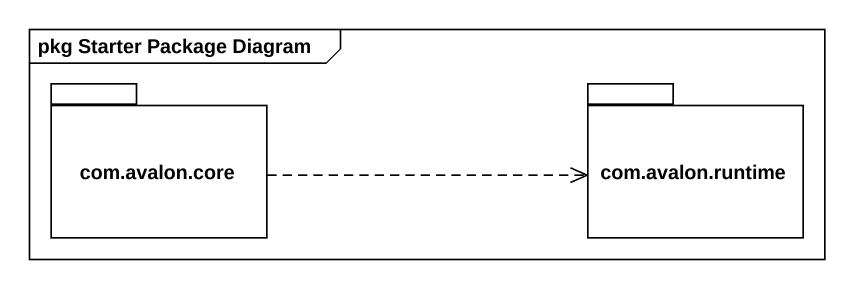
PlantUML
@startuml
mainframe pkg Starter Package Diagram
package "com.avalon.core" as com_avalon_core {
}
package "com.avalon.runtime" as com_avalon_runtime {
}
com_avalon_core .right.> com_avalon_runtime
@enduml
